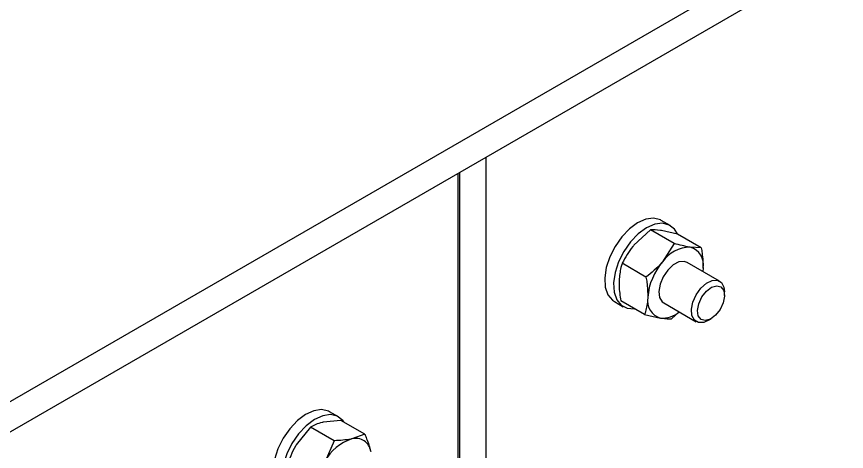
# Model space of a CAD drawing. Header units: metres. Extents: x 0 to 21025, y 0 to 14850.
# Drawn here: x 12881.9 to 12988.1, y 5270.4 to 5326 of the extents above; entities that cross this region are included whole.
import ezdxf

# ---------------------------------------------------------------- set-up
doc = ezdxf.new("R2010")
doc.units = ezdxf.units.M
doc.header["$LTSCALE"] = 25
doc.layers.add('SL4', color=4, linetype='Continuous')

msp = doc.modelspace()

# ---------------------------------------------------------------- linework, layer by layer
at = {"layer": 'SL4'}
for p, q in [((12051.192, 4797.705), (12988.09, 5338.565)), ((12051.192, 4793.816), (12988.09, 5334.676)), ((12941.961, 5308.046), (12941.961, 5230.131)), ((12938.425, 5227.987), (12938.425, 5306.005)), ((12938.593, 5306.102), (12938.593, 5228.175)), ((12965.537, 5299.309), (12964.406, 5299.962)), ((12963.023, 5298.739), (12960.898, 5296.784)), ((12966.068, 5296.981), (12963.023, 5298.739)), ((12966.47, 5298.204), (12964.431, 5298.654)), ((12969.516, 5296.446), (12966.47, 5298.204)), ((12966.068, 5296.981), (12964.575, 5294.662)), ((12969.516, 5296.446), (12968.108, 5296.531)), ((12962.451, 5292.707), (12959.406, 5294.465)), ((12971.876, 5292.186), (12967.714, 5294.588)), ((12969.747, 5293.86), (12969.714, 5293.434)), ((12969.747, 5293.86), (12969.715, 5293.433)), ((12972.497, 5290.36), (12972.497, 5290.812)), ((12958.406, 5289.57), (12959.538, 5288.917)), ((12962.281, 5287.899), (12959.236, 5289.657)), ((12964.714, 5289.392), (12968.876, 5286.99)), ((12962.281, 5287.899), (12964.321, 5287.449)), ((12965.729, 5287.364), (12966.692, 5288.25)), ((12970.376, 5287.138), (12970.768, 5287.365)), ((12923.111, 5274.817), (12921.979, 5275.47)), ((12923.421, 5274.371), (12921.155, 5274.124)), ((12926.467, 5272.613), (12923.421, 5274.371)), ((12919.521, 5273.512), (12917.708, 5271.228)), ((12922.566, 5271.754), (12919.521, 5273.512)), ((12926.467, 5272.613), (12924.832, 5272.001)), ((12922.566, 5271.754), (12921.385, 5269.105))]:
    msp.add_line(p, q, dxfattribs=at)
at = {"layer": 'SL4', "flags": 128}
for points in [[(12964.406, 5299.962), (12964.294, 5300.022), (12963.431, 5300.24), (12962.44, 5300.114), (12961.384, 5299.653), (12960.33, 5298.884), (12959.343, 5297.856), (12958.486, 5296.634), (12957.812, 5295.295), (12957.364, 5293.923), (12957.17, 5292.603), (12957.243, 5291.42), (12957.576, 5290.447), (12958.151, 5289.745), (12958.406, 5289.57)], [(12966.469, 5298.223), (12966.108, 5298.82), (12965.426, 5299.369), (12964.562, 5299.587), (12963.571, 5299.461), (12962.516, 5299), (12961.461, 5298.231), (12960.474, 5297.203), (12959.617, 5295.981), (12958.944, 5294.642), (12958.496, 5293.27), (12958.302, 5291.95), (12958.374, 5290.767), (12958.708, 5289.793), (12959.282, 5289.092), (12960.061, 5288.705), (12960.971, 5288.655)], [(12967.714, 5294.588), (12967.35, 5294.715), (12966.669, 5294.645), (12965.933, 5294.256), (12965.231, 5293.593), (12964.647, 5292.737), (12964.253, 5291.791), (12964.095, 5290.869), (12964.192, 5290.082), (12964.534, 5289.525), (12964.714, 5289.392)], [(12968.452, 5289.509), (12968.874, 5290.45), (12969.476, 5291.287), (12970.188, 5291.919), (12970.922, 5292.27), (12971.59, 5292.297), (12972.112, 5291.998), (12972.424, 5291.408), (12972.497, 5290.812)], [(12969.2, 5289.297), (12969.598, 5290.156), (12970.174, 5290.894), (12970.841, 5291.398), (12971.496, 5291.593), (12972.041, 5291.448), (12972.392, 5290.985), (12972.496, 5290.275), (12972.336, 5289.426), (12971.938, 5288.567), (12971.362, 5287.829), (12970.695, 5287.324), (12970.04, 5287.13), (12969.495, 5287.275), (12969.144, 5287.738), (12969.04, 5288.448), (12969.2, 5289.297)], [(12970.376, 5287.138), (12969.83, 5286.905), (12969.162, 5286.878), (12968.64, 5287.177), (12968.328, 5287.767), (12968.262, 5288.577), (12968.452, 5289.509)], [(12921.979, 5275.47), (12921.824, 5275.551), (12920.952, 5275.75), (12919.956, 5275.605), (12918.898, 5275.125), (12917.846, 5274.34), (12916.865, 5273.3), (12916.017, 5272.07), (12915.354, 5270.726), (12914.92, 5269.355), (12914.741, 5268.041), (12914.828, 5266.867), (12915.176, 5265.907), (12915.763, 5265.222), (12915.98, 5265.077)], [(12923.819, 5274.141), (12923.649, 5274.367), (12922.955, 5274.898), (12922.083, 5275.097), (12921.087, 5274.952), (12920.03, 5274.472), (12918.977, 5273.687), (12917.996, 5272.647), (12917.148, 5271.417), (12916.486, 5270.073), (12916.052, 5268.702), (12915.872, 5267.388), (12915.959, 5266.214), (12916.307, 5265.254), (12916.894, 5264.569), (12917.683, 5264.201), (12918.05, 5264.148)]]:
    msp.add_lwpolyline(points, dxfattribs=at)
at = {"layer": 'SL4'}
for centre, radius, start, end in [((12968.123, 5292.23), 4.301, 90.20278, 145.57249), ((12967.494, 5294.316), 2.299, 348.54803, 74.50554), ((12970.487, 5289.531), 7.827, 139.04602, 175.67986), ((12964.935, 5289.664), 2.299, 168.54803, 254.50554), ((12964.526, 5290.857), 3.413, 266.55681, 309.88636), ((12926.711, 5266.265), 6.037, 108.13667, 151.92911), ((12925.331, 5270.146), 1.921, 7.40541, 105.04163)]:
    msp.add_arc(centre, radius, start, end, dxfattribs=at)
for points, knots in [([(12964.431, 5298.654), (12964.39, 5298.66), (12963.813, 5298.748), (12963.404, 5298.743), (12963.023, 5298.739)], [0, 0, 0, 0, 0.0702006, 1, 1, 1, 1]), ([(12960.898, 5296.784), (12960.856, 5296.734), (12960.25, 5296.009), (12959.812, 5295.209), (12959.406, 5294.465)], [0, 0, 0, 0, 0.0702006, 1, 1, 1, 1]), ([(12968.108, 5296.531), (12968.067, 5296.538), (12967.48, 5296.63), (12966.749, 5296.812), (12966.068, 5296.981)], [0, 0, 0, 0, 0.0702006, 1, 1, 1, 1]), ([(12969.516, 5296.446), (12969.556, 5296.217), (12969.714, 5295.326), (12969.733, 5294.484), (12969.747, 5293.86)], [0, 0, 0, 0, 0.2575513, 1, 1, 1, 1]), ([(12959.406, 5294.465), (12959.351, 5294.291), (12959.138, 5293.614), (12959.062, 5292.828), (12959.005, 5292.243)], [0, 0, 0, 0, 0.2575513, 1, 1, 1, 1]), ([(12964.575, 5294.662), (12964.532, 5294.611), (12963.917, 5293.892), (12963.157, 5293.278), (12962.451, 5292.707)], [0, 0, 0, 0, 0.0702006, 1, 1, 1, 1]), ([(12959.005, 5292.243), (12959.002, 5292.022), (12958.991, 5291.198), (12959.132, 5290.308), (12959.236, 5289.657)], [0, 0, 0, 0, 0.2686336, 1, 1, 1, 1]), ([(12962.451, 5292.707), (12962.491, 5292.478), (12962.649, 5291.587), (12962.668, 5290.746), (12962.682, 5290.121)], [0, 0, 0, 0, 0.2575513, 1, 1, 1, 1]), ([(12962.682, 5290.121), (12962.669, 5289.905), (12962.623, 5289.101), (12962.426, 5288.407), (12962.281, 5287.899)], [0, 0, 0, 0, 0.2686336, 1, 1, 1, 1]), ([(12964.321, 5287.449), (12964.361, 5287.443), (12964.939, 5287.355), (12965.348, 5287.36), (12965.729, 5287.364)], [0, 0, 0, 0, 0.0702006, 1, 1, 1, 1]), ([(12921.155, 5274.124), (12921.109, 5274.114), (12920.455, 5273.966), (12919.971, 5273.731), (12919.521, 5273.512)], [0, 0, 0, 0, 0.0702006, 1, 1, 1, 1]), ([(12924.832, 5272.001), (12924.786, 5271.991), (12924.123, 5271.849), (12923.316, 5271.8), (12922.566, 5271.754)], [0, 0, 0, 0, 0.0702006, 1, 1, 1, 1]), ([(12926.467, 5272.613), (12926.552, 5272.415), (12926.885, 5271.644), (12927.086, 5270.927), (12927.235, 5270.394)], [0, 0, 0, 0, 0.2575513, 1, 1, 1, 1]), ([(12917.708, 5271.228), (12917.673, 5271.169), (12917.172, 5270.334), (12916.837, 5269.425), (12916.526, 5268.579)], [0, 0, 0, 0, 0.0702006, 1, 1, 1, 1])]:
    msp.add_open_spline(points, degree=3, knots=knots, dxfattribs=at)

doc.saveas('drawing.dxf')
